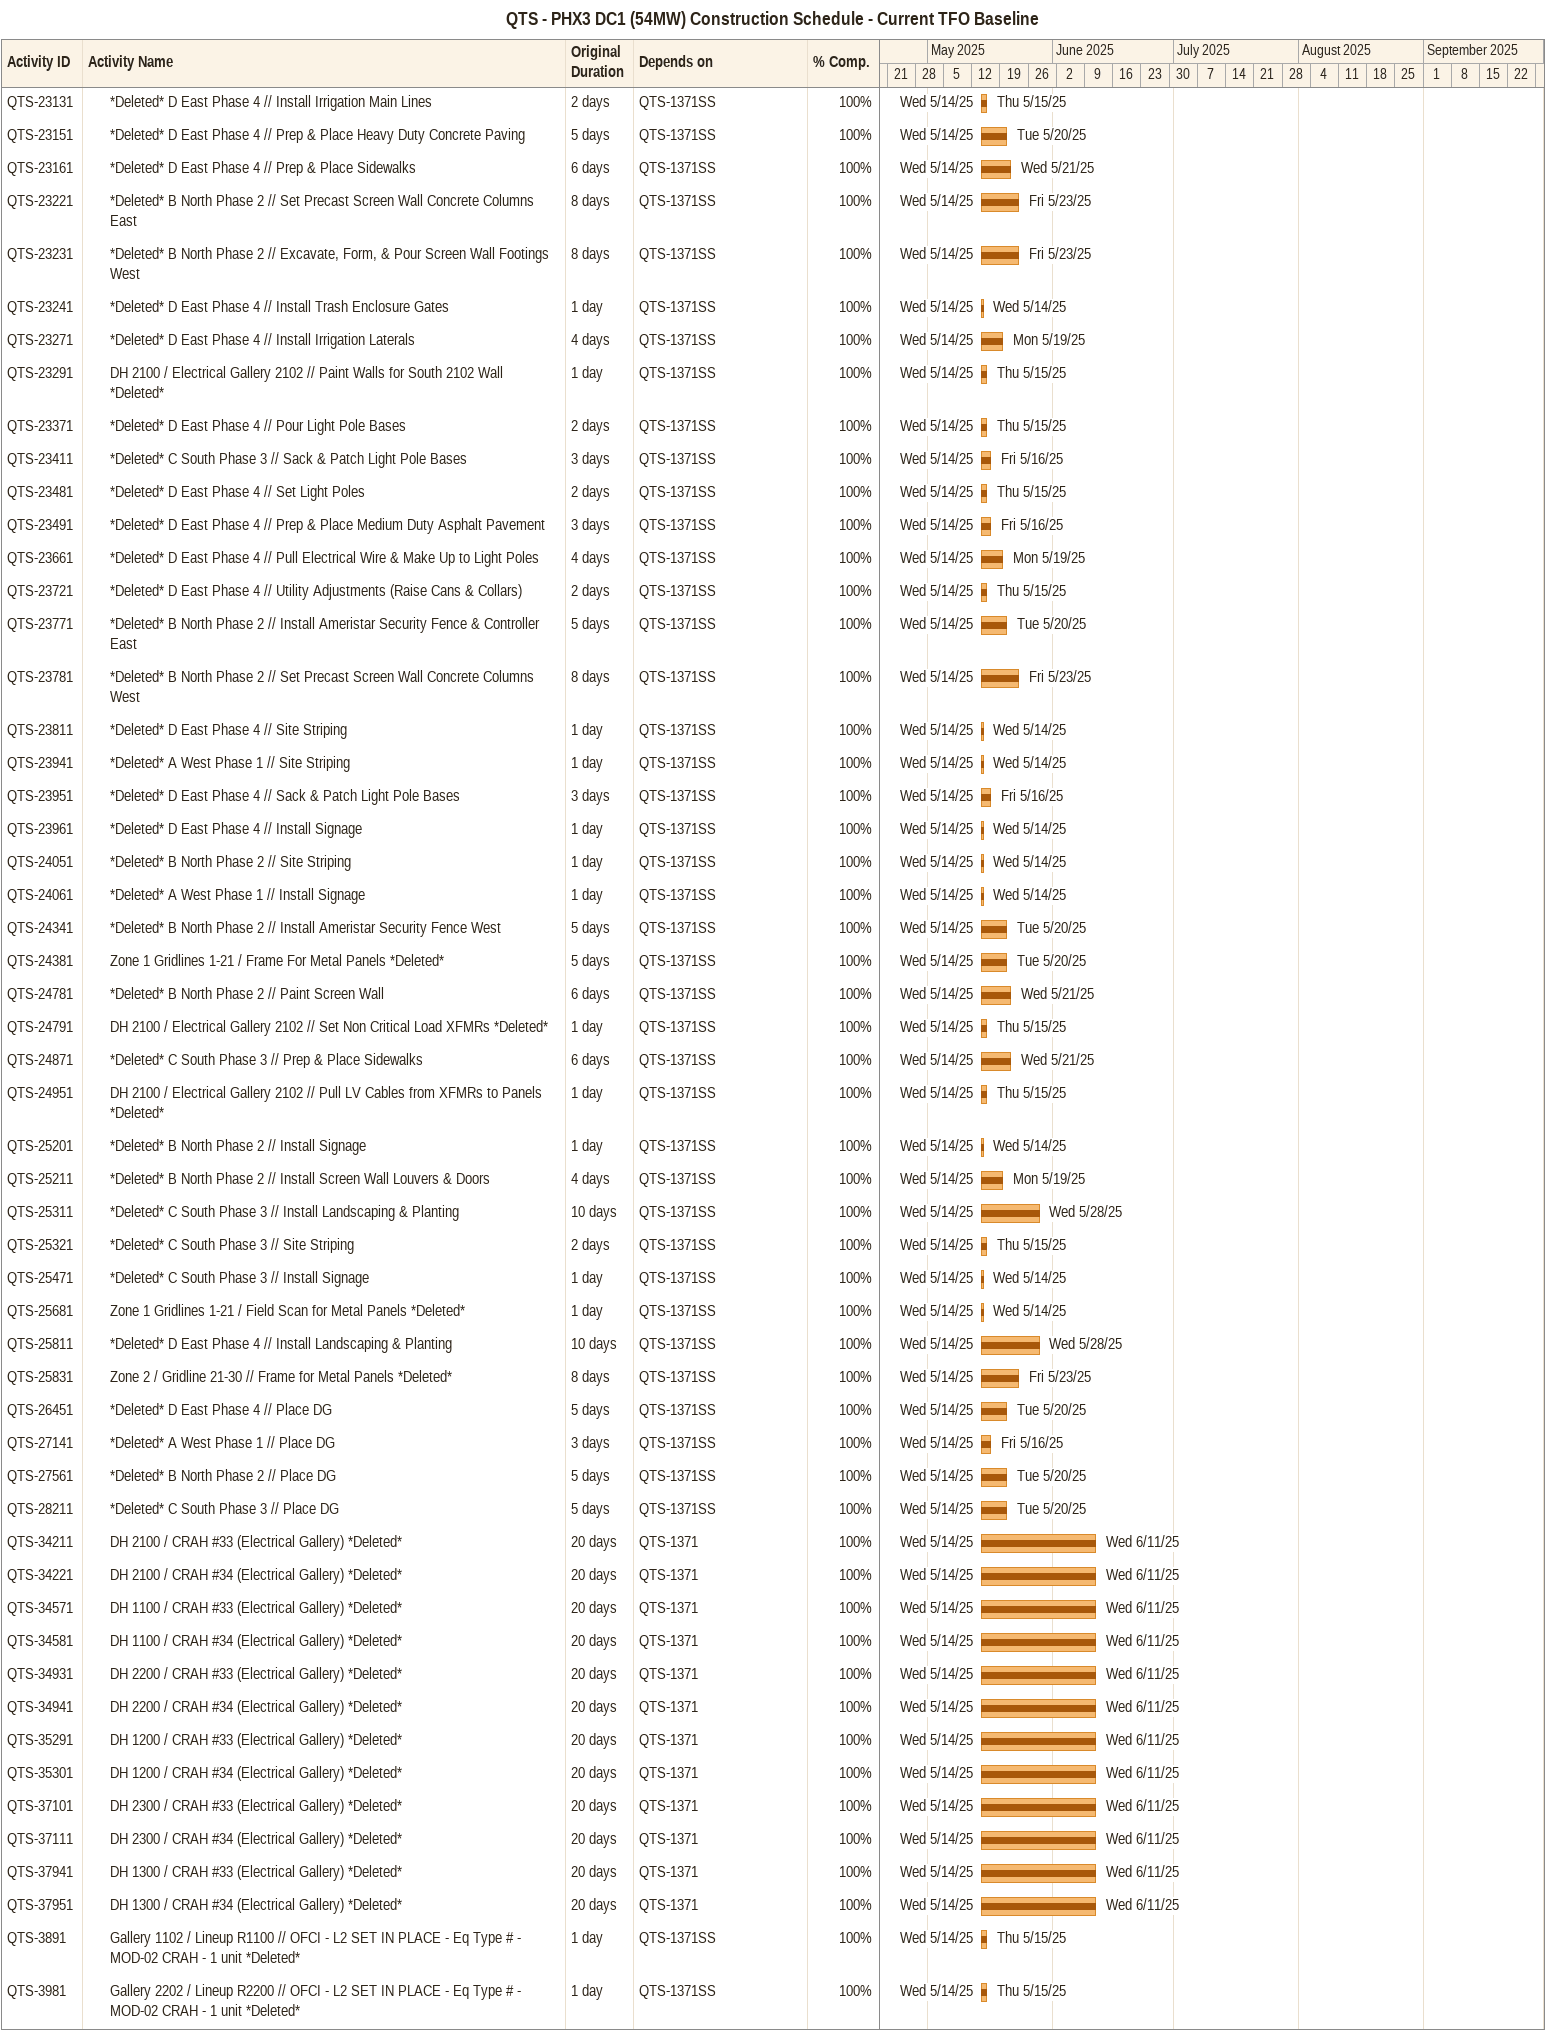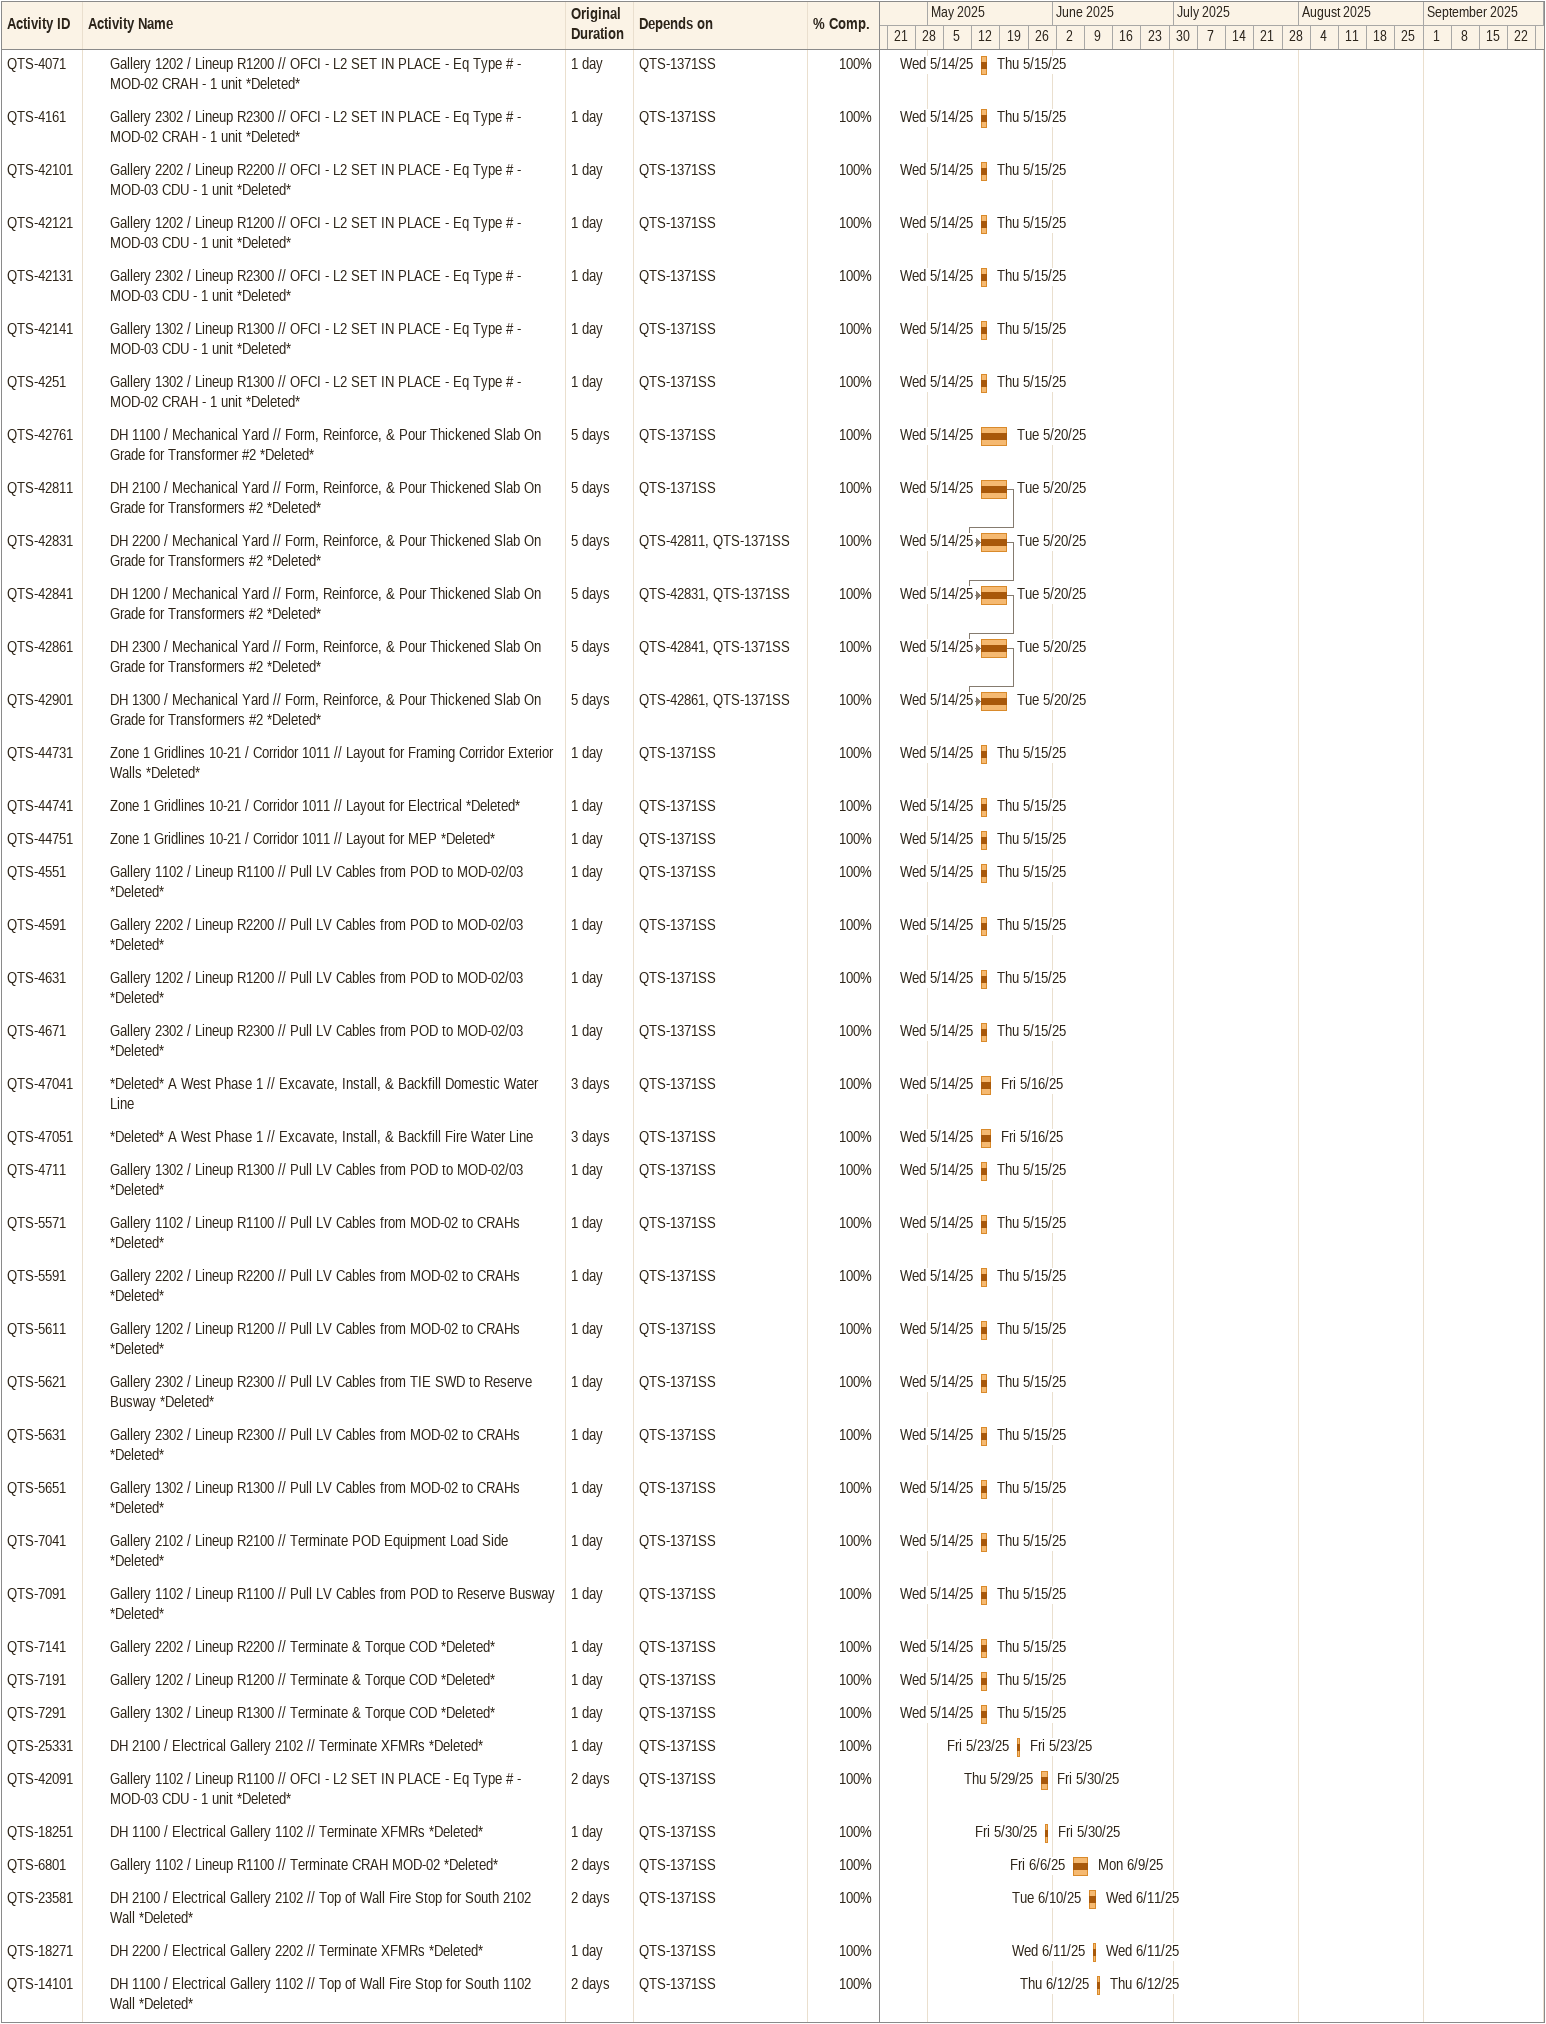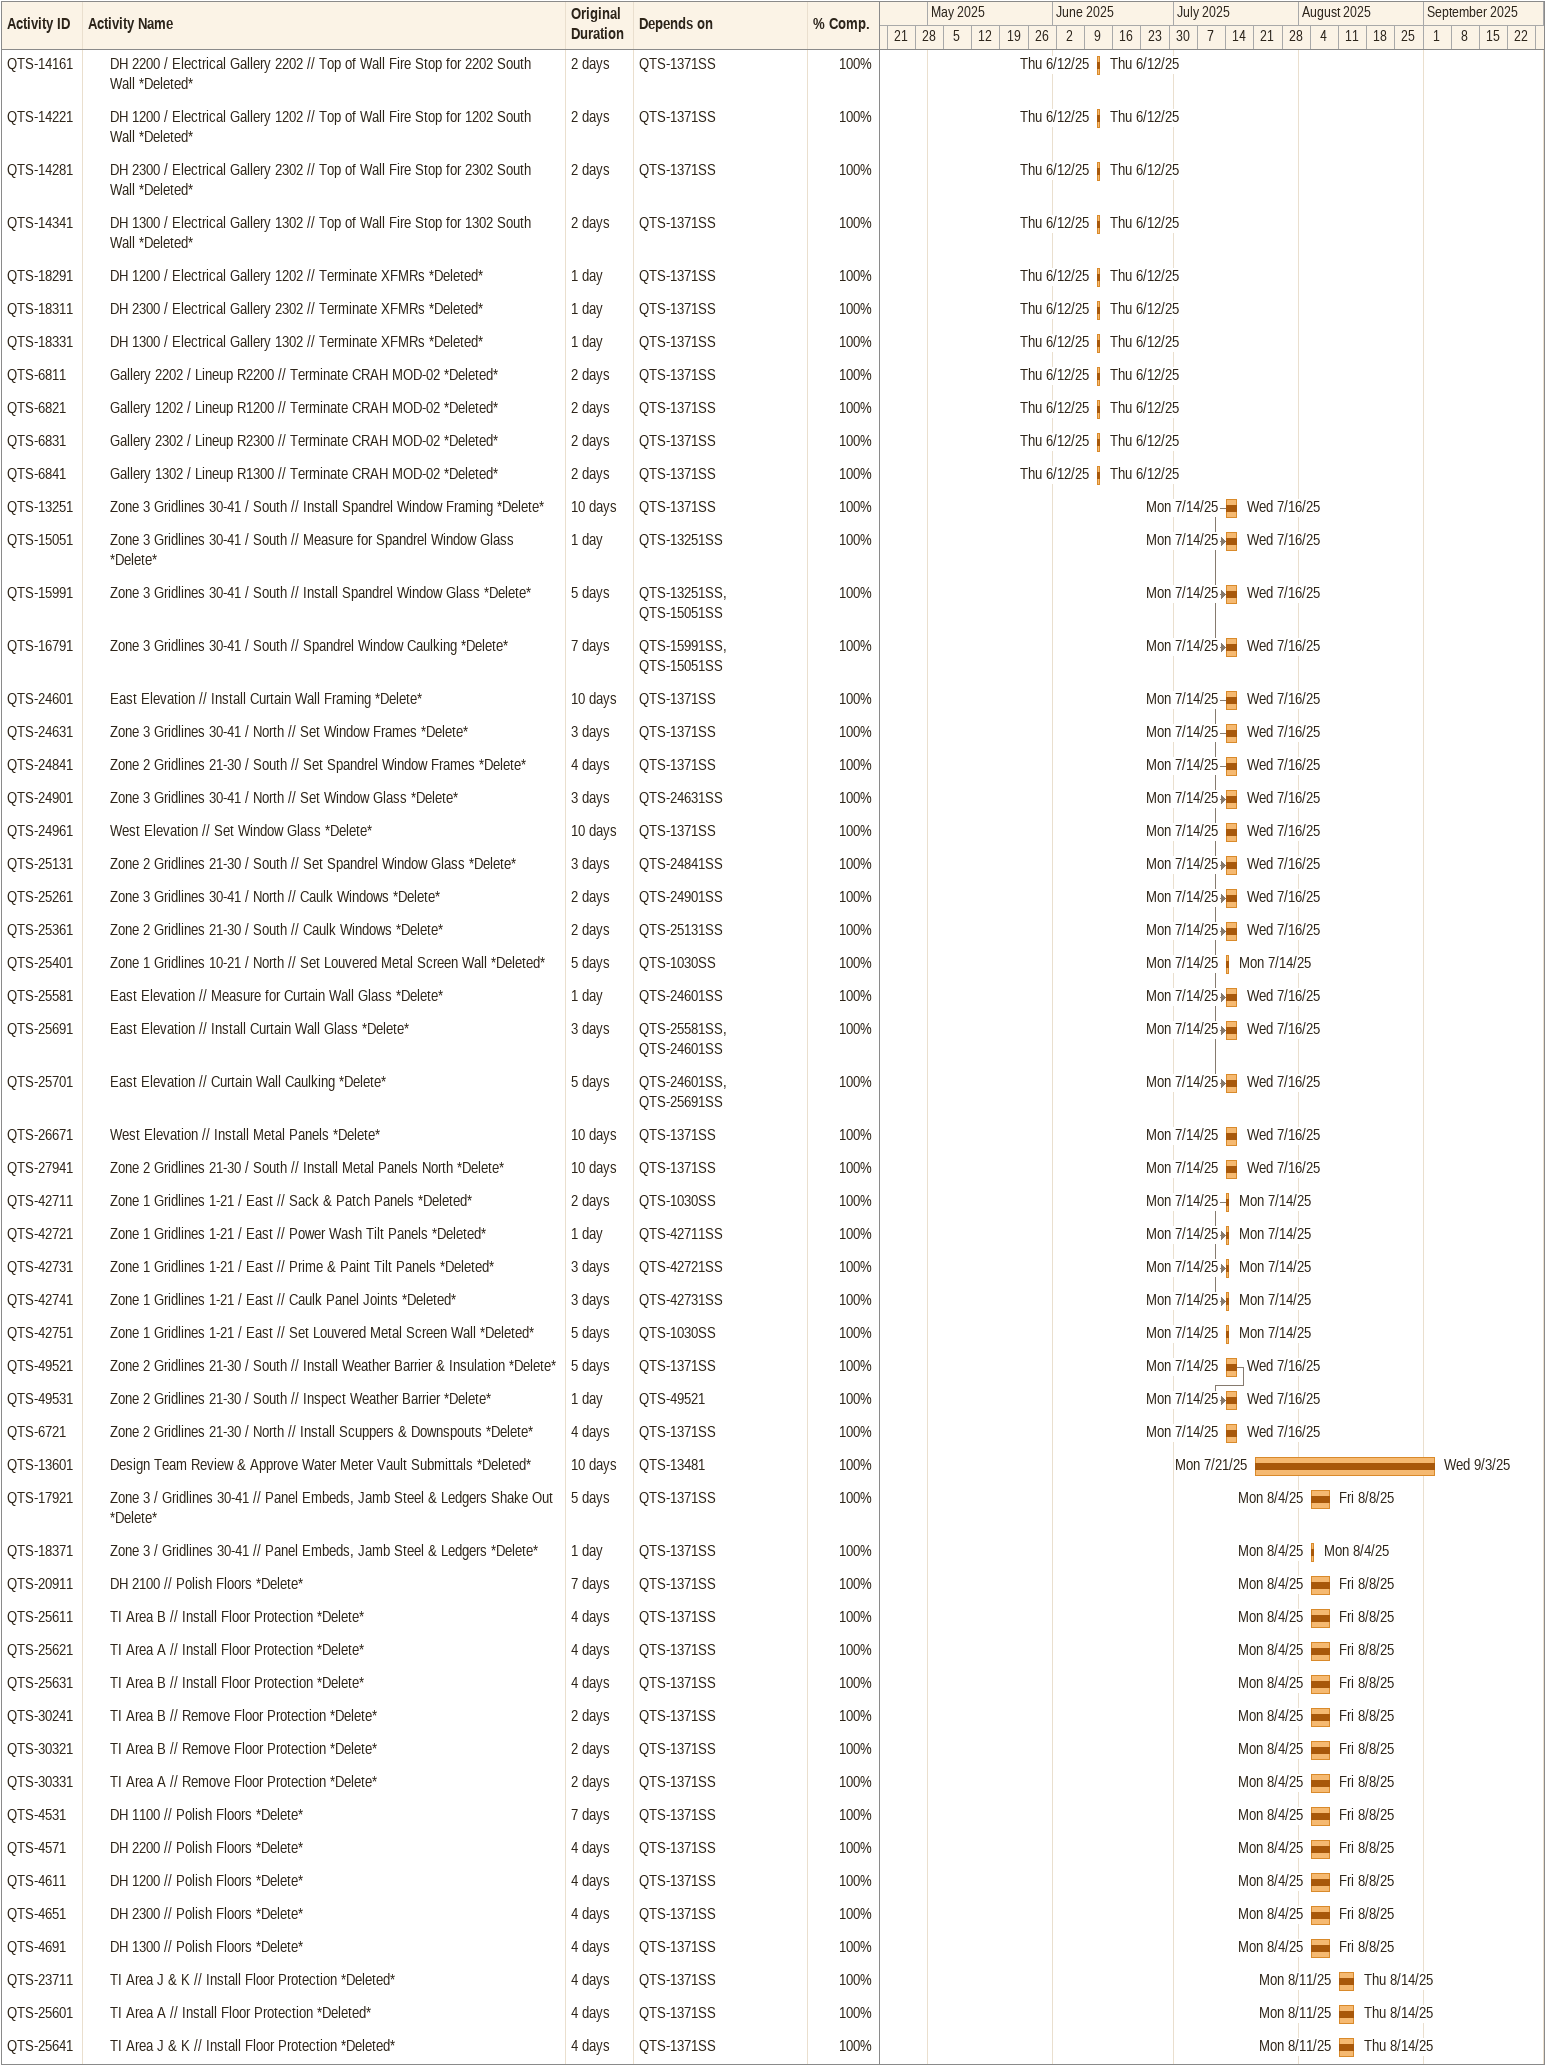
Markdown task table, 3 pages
QTS - PHX3 DC1 (54MW) Construction Schedule - Current TFO Baseline

| ID | Level | Task | Original duration | Start | Finish | Predecessors | % complete |
|---|---|---|---|---|---|---|---|
| QTS-23131 | 2 | *Deleted* D East Phase 4 // Install Irrigation Main Lines | 2d | 2025-05-14 | 2025-05-15 | QTS-1371SS | 100 |
| QTS-23151 | 2 | *Deleted* D East Phase 4 // Prep & Place Heavy Duty Concrete Paving | 5d | 2025-05-14 | 2025-05-20 | QTS-1371SS | 100 |
| QTS-23161 | 2 | *Deleted* D East Phase 4 // Prep & Place Sidewalks | 6d | 2025-05-14 | 2025-05-21 | QTS-1371SS | 100 |
| QTS-23221 | 2 | *Deleted* B North Phase 2 // Set Precast Screen Wall Concrete Columns East | 8d | 2025-05-14 | 2025-05-23 | QTS-1371SS | 100 |
| QTS-23231 | 2 | *Deleted* B North Phase 2 // Excavate, Form, & Pour Screen Wall Footings West | 8d | 2025-05-14 | 2025-05-23 | QTS-1371SS | 100 |
| QTS-23241 | 2 | *Deleted* D East Phase 4 // Install Trash Enclosure Gates | 1d | 2025-05-14 | 2025-05-14 | QTS-1371SS | 100 |
| QTS-23271 | 2 | *Deleted* D East Phase 4 // Install Irrigation Laterals | 4d | 2025-05-14 | 2025-05-19 | QTS-1371SS | 100 |
| QTS-23291 | 2 | DH 2100 / Electrical Gallery 2102 // Paint Walls for South 2102 Wall *Deleted* | 1d | 2025-05-14 | 2025-05-15 | QTS-1371SS | 100 |
| QTS-23371 | 2 | *Deleted* D East Phase 4 // Pour Light Pole Bases | 2d | 2025-05-14 | 2025-05-15 | QTS-1371SS | 100 |
| QTS-23411 | 2 | *Deleted* C South Phase 3 // Sack & Patch Light Pole Bases | 3d | 2025-05-14 | 2025-05-16 | QTS-1371SS | 100 |
| QTS-23481 | 2 | *Deleted* D East Phase 4 // Set Light Poles | 2d | 2025-05-14 | 2025-05-15 | QTS-1371SS | 100 |
| QTS-23491 | 2 | *Deleted* D East Phase 4 // Prep & Place Medium Duty Asphalt Pavement | 3d | 2025-05-14 | 2025-05-16 | QTS-1371SS | 100 |
| QTS-23661 | 2 | *Deleted* D East Phase 4 // Pull Electrical Wire & Make Up to Light Poles | 4d | 2025-05-14 | 2025-05-19 | QTS-1371SS | 100 |
| QTS-23721 | 2 | *Deleted* D East Phase 4 // Utility Adjustments (Raise Cans & Collars) | 2d | 2025-05-14 | 2025-05-15 | QTS-1371SS | 100 |
| QTS-23771 | 2 | *Deleted* B North Phase 2 // Install Ameristar Security Fence & Controller East | 5d | 2025-05-14 | 2025-05-20 | QTS-1371SS | 100 |
| QTS-23781 | 2 | *Deleted* B North Phase 2 // Set Precast Screen Wall Concrete Columns West | 8d | 2025-05-14 | 2025-05-23 | QTS-1371SS | 100 |
| QTS-23811 | 2 | *Deleted* D East Phase 4 // Site Striping | 1d | 2025-05-14 | 2025-05-14 | QTS-1371SS | 100 |
| QTS-23941 | 2 | *Deleted* A West Phase 1 // Site Striping | 1d | 2025-05-14 | 2025-05-14 | QTS-1371SS | 100 |
| QTS-23951 | 2 | *Deleted* D East Phase 4 // Sack & Patch Light Pole Bases | 3d | 2025-05-14 | 2025-05-16 | QTS-1371SS | 100 |
| QTS-23961 | 2 | *Deleted* D East Phase 4 // Install Signage | 1d | 2025-05-14 | 2025-05-14 | QTS-1371SS | 100 |
| QTS-24051 | 2 | *Deleted* B North Phase 2 // Site Striping | 1d | 2025-05-14 | 2025-05-14 | QTS-1371SS | 100 |
| QTS-24061 | 2 | *Deleted* A West Phase 1 // Install Signage | 1d | 2025-05-14 | 2025-05-14 | QTS-1371SS | 100 |
| QTS-24341 | 2 | *Deleted* B North Phase 2 // Install Ameristar Security Fence West | 5d | 2025-05-14 | 2025-05-20 | QTS-1371SS | 100 |
| QTS-24381 | 2 | Zone 1 Gridlines 1-21 / Frame For Metal Panels *Deleted* | 5d | 2025-05-14 | 2025-05-20 | QTS-1371SS | 100 |
| QTS-24781 | 2 | *Deleted* B North Phase 2 // Paint Screen Wall | 6d | 2025-05-14 | 2025-05-21 | QTS-1371SS | 100 |
| QTS-24791 | 2 | DH 2100 / Electrical Gallery 2102 // Set Non Critical Load XFMRs *Deleted* | 1d | 2025-05-14 | 2025-05-15 | QTS-1371SS | 100 |
| QTS-24871 | 2 | *Deleted* C South Phase 3 // Prep & Place Sidewalks | 6d | 2025-05-14 | 2025-05-21 | QTS-1371SS | 100 |
| QTS-24951 | 2 | DH 2100 / Electrical Gallery 2102 // Pull LV Cables from XFMRs to Panels *Deleted* | 1d | 2025-05-14 | 2025-05-15 | QTS-1371SS | 100 |
| QTS-25201 | 2 | *Deleted* B North Phase 2 // Install Signage | 1d | 2025-05-14 | 2025-05-14 | QTS-1371SS | 100 |
| QTS-25211 | 2 | *Deleted* B North Phase 2 // Install Screen Wall Louvers & Doors | 4d | 2025-05-14 | 2025-05-19 | QTS-1371SS | 100 |
| QTS-25311 | 2 | *Deleted* C South Phase 3 // Install Landscaping & Planting | 10d | 2025-05-14 | 2025-05-28 | QTS-1371SS | 100 |
| QTS-25321 | 2 | *Deleted* C South Phase 3 // Site Striping | 2d | 2025-05-14 | 2025-05-15 | QTS-1371SS | 100 |
| QTS-25471 | 2 | *Deleted* C South Phase 3 // Install Signage | 1d | 2025-05-14 | 2025-05-14 | QTS-1371SS | 100 |
| QTS-25681 | 2 | Zone 1 Gridlines 1-21 / Field Scan for Metal Panels *Deleted* | 1d | 2025-05-14 | 2025-05-14 | QTS-1371SS | 100 |
| QTS-25811 | 2 | *Deleted* D East Phase 4 // Install Landscaping & Planting | 10d | 2025-05-14 | 2025-05-28 | QTS-1371SS | 100 |
| QTS-25831 | 2 | Zone 2 / Gridline 21-30 // Frame for Metal Panels *Deleted* | 8d | 2025-05-14 | 2025-05-23 | QTS-1371SS | 100 |
| QTS-26451 | 2 | *Deleted* D East Phase 4 // Place DG | 5d | 2025-05-14 | 2025-05-20 | QTS-1371SS | 100 |
| QTS-27141 | 2 | *Deleted* A West Phase 1 // Place DG | 3d | 2025-05-14 | 2025-05-16 | QTS-1371SS | 100 |
| QTS-27561 | 2 | *Deleted* B North Phase 2 // Place DG | 5d | 2025-05-14 | 2025-05-20 | QTS-1371SS | 100 |
| QTS-28211 | 2 | *Deleted* C South Phase 3 // Place DG | 5d | 2025-05-14 | 2025-05-20 | QTS-1371SS | 100 |
| QTS-34211 | 2 | DH 2100 / CRAH #33 (Electrical Gallery) *Deleted* | 20d | 2025-05-14 | 2025-06-11 | QTS-1371 | 100 |
| QTS-34221 | 2 | DH 2100 / CRAH #34 (Electrical Gallery) *Deleted* | 20d | 2025-05-14 | 2025-06-11 | QTS-1371 | 100 |
| QTS-34571 | 2 | DH 1100 / CRAH #33 (Electrical Gallery) *Deleted* | 20d | 2025-05-14 | 2025-06-11 | QTS-1371 | 100 |
| QTS-34581 | 2 | DH 1100 / CRAH #34 (Electrical Gallery) *Deleted* | 20d | 2025-05-14 | 2025-06-11 | QTS-1371 | 100 |
| QTS-34931 | 2 | DH 2200 / CRAH #33 (Electrical Gallery) *Deleted* | 20d | 2025-05-14 | 2025-06-11 | QTS-1371 | 100 |
| QTS-34941 | 2 | DH 2200 / CRAH #34 (Electrical Gallery) *Deleted* | 20d | 2025-05-14 | 2025-06-11 | QTS-1371 | 100 |
| QTS-35291 | 2 | DH 1200 / CRAH #33 (Electrical Gallery) *Deleted* | 20d | 2025-05-14 | 2025-06-11 | QTS-1371 | 100 |
| QTS-35301 | 2 | DH 1200 / CRAH #34 (Electrical Gallery) *Deleted* | 20d | 2025-05-14 | 2025-06-11 | QTS-1371 | 100 |
| QTS-37101 | 2 | DH 2300 / CRAH #33 (Electrical Gallery) *Deleted* | 20d | 2025-05-14 | 2025-06-11 | QTS-1371 | 100 |
| QTS-37111 | 2 | DH 2300 / CRAH #34 (Electrical Gallery) *Deleted* | 20d | 2025-05-14 | 2025-06-11 | QTS-1371 | 100 |
| QTS-37941 | 2 | DH 1300 / CRAH #33 (Electrical Gallery) *Deleted* | 20d | 2025-05-14 | 2025-06-11 | QTS-1371 | 100 |
| QTS-37951 | 2 | DH 1300 / CRAH #34 (Electrical Gallery) *Deleted* | 20d | 2025-05-14 | 2025-06-11 | QTS-1371 | 100 |
| QTS-3891 | 2 | Gallery 1102 / Lineup R1100 // OFCI - L2 SET IN PLACE - Eq Type # - MOD-02 CRAH - 1 unit *Deleted* | 1d | 2025-05-14 | 2025-05-15 | QTS-1371SS | 100 |
| QTS-3981 | 2 | Gallery 2202 / Lineup R2200 // OFCI - L2 SET IN PLACE - Eq Type # - MOD-02 CRAH - 1 unit *Deleted* | 1d | 2025-05-14 | 2025-05-15 | QTS-1371SS | 100 |
| QTS-4071 | 2 | Gallery 1202 / Lineup R1200 // OFCI - L2 SET IN PLACE - Eq Type # - MOD-02 CRAH - 1 unit *Deleted* | 1d | 2025-05-14 | 2025-05-15 | QTS-1371SS | 100 |
| QTS-4161 | 2 | Gallery 2302 / Lineup R2300 // OFCI - L2 SET IN PLACE - Eq Type # - MOD-02 CRAH - 1 unit *Deleted* | 1d | 2025-05-14 | 2025-05-15 | QTS-1371SS | 100 |
| QTS-42101 | 2 | Gallery 2202 / Lineup R2200 // OFCI - L2 SET IN PLACE - Eq Type # - MOD-03 CDU - 1 unit *Deleted* | 1d | 2025-05-14 | 2025-05-15 | QTS-1371SS | 100 |
| QTS-42121 | 2 | Gallery 1202 / Lineup R1200 // OFCI - L2 SET IN PLACE - Eq Type # - MOD-03 CDU - 1 unit *Deleted* | 1d | 2025-05-14 | 2025-05-15 | QTS-1371SS | 100 |
| QTS-42131 | 2 | Gallery 2302 / Lineup R2300 // OFCI - L2 SET IN PLACE - Eq Type # - MOD-03 CDU - 1 unit *Deleted* | 1d | 2025-05-14 | 2025-05-15 | QTS-1371SS | 100 |
| QTS-42141 | 2 | Gallery 1302 / Lineup R1300 // OFCI - L2 SET IN PLACE - Eq Type # - MOD-03 CDU - 1 unit *Deleted* | 1d | 2025-05-14 | 2025-05-15 | QTS-1371SS | 100 |
| QTS-4251 | 2 | Gallery 1302 / Lineup R1300 // OFCI - L2 SET IN PLACE - Eq Type # - MOD-02 CRAH - 1 unit *Deleted* | 1d | 2025-05-14 | 2025-05-15 | QTS-1371SS | 100 |
| QTS-42761 | 2 | DH 1100 / Mechanical Yard // Form, Reinforce, & Pour Thickened Slab On Grade for Transformer #2 *Deleted* | 5d | 2025-05-14 | 2025-05-20 | QTS-1371SS | 100 |
| QTS-42811 | 2 | DH 2100 / Mechanical Yard // Form, Reinforce, & Pour Thickened Slab On Grade for Transformers #2 *Deleted* | 5d | 2025-05-14 | 2025-05-20 | QTS-1371SS | 100 |
| QTS-42831 | 2 | DH 2200 / Mechanical Yard // Form, Reinforce, & Pour Thickened Slab On Grade for Transformers #2 *Deleted* | 5d | 2025-05-14 | 2025-05-20 | QTS-42811, QTS-1371SS | 100 |
| QTS-42841 | 2 | DH 1200 / Mechanical Yard // Form, Reinforce, & Pour Thickened Slab On Grade for Transformers #2 *Deleted* | 5d | 2025-05-14 | 2025-05-20 | QTS-42831, QTS-1371SS | 100 |
| QTS-42861 | 2 | DH 2300 / Mechanical Yard // Form, Reinforce, & Pour Thickened Slab On Grade for Transformers #2 *Deleted* | 5d | 2025-05-14 | 2025-05-20 | QTS-42841, QTS-1371SS | 100 |
| QTS-42901 | 2 | DH 1300 / Mechanical Yard // Form, Reinforce, & Pour Thickened Slab On Grade for Transformers #2 *Deleted* | 5d | 2025-05-14 | 2025-05-20 | QTS-42861, QTS-1371SS | 100 |
| QTS-44731 | 2 | Zone 1 Gridlines 10-21 / Corridor 1011 // Layout for Framing Corridor Exterior Walls *Deleted* | 1d | 2025-05-14 | 2025-05-15 | QTS-1371SS | 100 |
| QTS-44741 | 2 | Zone 1 Gridlines 10-21 / Corridor 1011 // Layout for Electrical *Deleted* | 1d | 2025-05-14 | 2025-05-15 | QTS-1371SS | 100 |
| QTS-44751 | 2 | Zone 1 Gridlines 10-21 / Corridor 1011 // Layout for MEP *Deleted* | 1d | 2025-05-14 | 2025-05-15 | QTS-1371SS | 100 |
| QTS-4551 | 2 | Gallery 1102 / Lineup R1100 // Pull LV Cables from POD to MOD-02/03 *Deleted* | 1d | 2025-05-14 | 2025-05-15 | QTS-1371SS | 100 |
| QTS-4591 | 2 | Gallery 2202 / Lineup R2200 // Pull LV Cables from POD to MOD-02/03 *Deleted* | 1d | 2025-05-14 | 2025-05-15 | QTS-1371SS | 100 |
| QTS-4631 | 2 | Gallery 1202 / Lineup R1200 // Pull LV Cables from POD to MOD-02/03 *Deleted* | 1d | 2025-05-14 | 2025-05-15 | QTS-1371SS | 100 |
| QTS-4671 | 2 | Gallery 2302 / Lineup R2300 // Pull LV Cables from POD to MOD-02/03 *Deleted* | 1d | 2025-05-14 | 2025-05-15 | QTS-1371SS | 100 |
| QTS-47041 | 2 | *Deleted* A West Phase 1 // Excavate, Install, & Backfill Domestic Water Line | 3d | 2025-05-14 | 2025-05-16 | QTS-1371SS | 100 |
| QTS-47051 | 2 | *Deleted* A West Phase 1 // Excavate, Install, & Backfill Fire Water Line | 3d | 2025-05-14 | 2025-05-16 | QTS-1371SS | 100 |
| QTS-4711 | 2 | Gallery 1302 / Lineup R1300 // Pull LV Cables from POD to MOD-02/03 *Deleted* | 1d | 2025-05-14 | 2025-05-15 | QTS-1371SS | 100 |
| QTS-5571 | 2 | Gallery 1102 / Lineup R1100 // Pull LV Cables from MOD-02 to CRAHs *Deleted* | 1d | 2025-05-14 | 2025-05-15 | QTS-1371SS | 100 |
| QTS-5591 | 2 | Gallery 2202 / Lineup R2200 // Pull LV Cables from MOD-02 to CRAHs *Deleted* | 1d | 2025-05-14 | 2025-05-15 | QTS-1371SS | 100 |
| QTS-5611 | 2 | Gallery 1202 / Lineup R1200 // Pull LV Cables from MOD-02 to CRAHs *Deleted* | 1d | 2025-05-14 | 2025-05-15 | QTS-1371SS | 100 |
| QTS-5621 | 2 | Gallery 2302 / Lineup R2300 // Pull LV Cables from TIE SWD to Reserve Busway *Deleted* | 1d | 2025-05-14 | 2025-05-15 | QTS-1371SS | 100 |
| QTS-5631 | 2 | Gallery 2302 / Lineup R2300 // Pull LV Cables from MOD-02 to CRAHs *Deleted* | 1d | 2025-05-14 | 2025-05-15 | QTS-1371SS | 100 |
| QTS-5651 | 2 | Gallery 1302 / Lineup R1300 // Pull LV Cables from MOD-02 to CRAHs *Deleted* | 1d | 2025-05-14 | 2025-05-15 | QTS-1371SS | 100 |
| QTS-7041 | 2 | Gallery 2102 / Lineup R2100 // Terminate POD Equipment Load Side *Deleted* | 1d | 2025-05-14 | 2025-05-15 | QTS-1371SS | 100 |
| QTS-7091 | 2 | Gallery 1102 / Lineup R1100 // Pull LV Cables from POD to Reserve Busway *Deleted* | 1d | 2025-05-14 | 2025-05-15 | QTS-1371SS | 100 |
| QTS-7141 | 2 | Gallery 2202 / Lineup R2200 // Terminate & Torque COD *Deleted* | 1d | 2025-05-14 | 2025-05-15 | QTS-1371SS | 100 |
| QTS-7191 | 2 | Gallery 1202 / Lineup R1200 // Terminate & Torque COD *Deleted* | 1d | 2025-05-14 | 2025-05-15 | QTS-1371SS | 100 |
| QTS-7291 | 2 | Gallery 1302 / Lineup R1300 // Terminate & Torque COD *Deleted* | 1d | 2025-05-14 | 2025-05-15 | QTS-1371SS | 100 |
| QTS-25331 | 2 | DH 2100 / Electrical Gallery 2102 // Terminate XFMRs *Deleted* | 1d | 2025-05-23 | 2025-05-23 | QTS-1371SS | 100 |
| QTS-42091 | 2 | Gallery 1102 / Lineup R1100 // OFCI - L2 SET IN PLACE - Eq Type # - MOD-03 CDU - 1 unit *Deleted* | 2d | 2025-05-29 | 2025-05-30 | QTS-1371SS | 100 |
| QTS-18251 | 2 | DH 1100 / Electrical Gallery 1102 // Terminate XFMRs *Deleted* | 1d | 2025-05-30 | 2025-05-30 | QTS-1371SS | 100 |
| QTS-6801 | 2 | Gallery 1102 / Lineup R1100 // Terminate CRAH MOD-02 *Deleted* | 2d | 2025-06-06 | 2025-06-09 | QTS-1371SS | 100 |
| QTS-23581 | 2 | DH 2100 / Electrical Gallery 2102 // Top of Wall Fire Stop for South 2102 Wall *Deleted* | 2d | 2025-06-10 | 2025-06-11 | QTS-1371SS | 100 |
| QTS-18271 | 2 | DH 2200 / Electrical Gallery 2202 // Terminate XFMRs *Deleted* | 1d | 2025-06-11 | 2025-06-11 | QTS-1371SS | 100 |
| QTS-14101 | 2 | DH 1100 / Electrical Gallery 1102 // Top of Wall Fire Stop for South 1102 Wall *Deleted* | 2d | 2025-06-12 | 2025-06-12 | QTS-1371SS | 100 |
| QTS-14161 | 2 | DH 2200 / Electrical Gallery 2202 // Top of Wall Fire Stop for 2202 South Wall *Deleted* | 2d | 2025-06-12 | 2025-06-12 | QTS-1371SS | 100 |
| QTS-14221 | 2 | DH 1200 / Electrical Gallery 1202 // Top of Wall Fire Stop for 1202 South Wall *Deleted* | 2d | 2025-06-12 | 2025-06-12 | QTS-1371SS | 100 |
| QTS-14281 | 2 | DH 2300 / Electrical Gallery 2302 // Top of Wall Fire Stop for 2302 South Wall *Deleted* | 2d | 2025-06-12 | 2025-06-12 | QTS-1371SS | 100 |
| QTS-14341 | 2 | DH 1300 / Electrical Gallery 1302 // Top of Wall Fire Stop for 1302 South Wall *Deleted* | 2d | 2025-06-12 | 2025-06-12 | QTS-1371SS | 100 |
| QTS-18291 | 2 | DH 1200 / Electrical Gallery 1202 // Terminate XFMRs *Deleted* | 1d | 2025-06-12 | 2025-06-12 | QTS-1371SS | 100 |
| QTS-18311 | 2 | DH 2300 / Electrical Gallery 2302 // Terminate XFMRs *Deleted* | 1d | 2025-06-12 | 2025-06-12 | QTS-1371SS | 100 |
| QTS-18331 | 2 | DH 1300 / Electrical Gallery 1302 // Terminate XFMRs *Deleted* | 1d | 2025-06-12 | 2025-06-12 | QTS-1371SS | 100 |
| QTS-6811 | 2 | Gallery 2202 / Lineup R2200 // Terminate CRAH MOD-02 *Deleted* | 2d | 2025-06-12 | 2025-06-12 | QTS-1371SS | 100 |
| QTS-6821 | 2 | Gallery 1202 / Lineup R1200 // Terminate CRAH MOD-02 *Deleted* | 2d | 2025-06-12 | 2025-06-12 | QTS-1371SS | 100 |
| QTS-6831 | 2 | Gallery 2302 / Lineup R2300 // Terminate CRAH MOD-02 *Deleted* | 2d | 2025-06-12 | 2025-06-12 | QTS-1371SS | 100 |
| QTS-6841 | 2 | Gallery 1302 / Lineup R1300 // Terminate CRAH MOD-02 *Deleted* | 2d | 2025-06-12 | 2025-06-12 | QTS-1371SS | 100 |
| QTS-13251 | 2 | Zone 3 Gridlines 30-41 / South // Install Spandrel Window Framing *Delete* | 10d | 2025-07-14 | 2025-07-16 | QTS-1371SS | 100 |
| QTS-15051 | 2 | Zone 3 Gridlines 30-41 / South // Measure for Spandrel Window Glass *Delete* | 1d | 2025-07-14 | 2025-07-16 | QTS-13251SS | 100 |
| QTS-15991 | 2 | Zone 3 Gridlines 30-41 / South // Install Spandrel Window Glass *Delete* | 5d | 2025-07-14 | 2025-07-16 | QTS-13251SS, QTS-15051SS | 100 |
| QTS-16791 | 2 | Zone 3 Gridlines 30-41 / South // Spandrel Window Caulking *Delete* | 7d | 2025-07-14 | 2025-07-16 | QTS-15991SS, QTS-15051SS | 100 |
| QTS-24601 | 2 | East Elevation // Install Curtain Wall Framing *Delete* | 10d | 2025-07-14 | 2025-07-16 | QTS-1371SS | 100 |
| QTS-24631 | 2 | Zone 3 Gridlines 30-41 / North // Set Window Frames *Delete* | 3d | 2025-07-14 | 2025-07-16 | QTS-1371SS | 100 |
| QTS-24841 | 2 | Zone 2 Gridlines 21-30 / South // Set Spandrel Window Frames *Delete* | 4d | 2025-07-14 | 2025-07-16 | QTS-1371SS | 100 |
| QTS-24901 | 2 | Zone 3 Gridlines 30-41 / North // Set Window Glass *Delete* | 3d | 2025-07-14 | 2025-07-16 | QTS-24631SS | 100 |
| QTS-24961 | 2 | West Elevation // Set Window Glass *Delete* | 10d | 2025-07-14 | 2025-07-16 | QTS-1371SS | 100 |
| QTS-25131 | 2 | Zone 2 Gridlines 21-30 / South // Set Spandrel Window Glass *Delete* | 3d | 2025-07-14 | 2025-07-16 | QTS-24841SS | 100 |
| QTS-25261 | 2 | Zone 3 Gridlines 30-41 / North // Caulk Windows *Delete* | 2d | 2025-07-14 | 2025-07-16 | QTS-24901SS | 100 |
| QTS-25361 | 2 | Zone 2 Gridlines 21-30 / South // Caulk Windows *Delete* | 2d | 2025-07-14 | 2025-07-16 | QTS-25131SS | 100 |
| QTS-25401 | 2 | Zone 1 Gridlines 10-21 / North // Set Louvered Metal Screen Wall *Deleted* | 5d | 2025-07-14 | 2025-07-14 | QTS-1030SS | 100 |
| QTS-25581 | 2 | East Elevation // Measure for Curtain Wall Glass *Delete* | 1d | 2025-07-14 | 2025-07-16 | QTS-24601SS | 100 |
| QTS-25691 | 2 | East Elevation // Install Curtain Wall Glass *Delete* | 3d | 2025-07-14 | 2025-07-16 | QTS-25581SS, QTS-24601SS | 100 |
| QTS-25701 | 2 | East Elevation // Curtain Wall Caulking *Delete* | 5d | 2025-07-14 | 2025-07-16 | QTS-24601SS, QTS-25691SS | 100 |
| QTS-26671 | 2 | West Elevation // Install Metal Panels *Delete* | 10d | 2025-07-14 | 2025-07-16 | QTS-1371SS | 100 |
| QTS-27941 | 2 | Zone 2 Gridlines 21-30 / South // Install Metal Panels North *Delete* | 10d | 2025-07-14 | 2025-07-16 | QTS-1371SS | 100 |
| QTS-42711 | 2 | Zone 1 Gridlines 1-21 / East // Sack & Patch Panels *Deleted* | 2d | 2025-07-14 | 2025-07-14 | QTS-1030SS | 100 |
| QTS-42721 | 2 | Zone 1 Gridlines 1-21 / East // Power Wash Tilt Panels *Deleted* | 1d | 2025-07-14 | 2025-07-14 | QTS-42711SS | 100 |
| QTS-42731 | 2 | Zone 1 Gridlines 1-21 / East // Prime & Paint Tilt Panels *Deleted* | 3d | 2025-07-14 | 2025-07-14 | QTS-42721SS | 100 |
| QTS-42741 | 2 | Zone 1 Gridlines 1-21 / East // Caulk Panel Joints *Deleted* | 3d | 2025-07-14 | 2025-07-14 | QTS-42731SS | 100 |
| QTS-42751 | 2 | Zone 1 Gridlines 1-21 / East // Set Louvered Metal Screen Wall *Deleted* | 5d | 2025-07-14 | 2025-07-14 | QTS-1030SS | 100 |
| QTS-49521 | 2 | Zone 2 Gridlines 21-30 / South // Install Weather Barrier & Insulation *Delete* | 5d | 2025-07-14 | 2025-07-16 | QTS-1371SS | 100 |
| QTS-49531 | 2 | Zone 2 Gridlines 21-30 / South // Inspect Weather Barrier *Delete* | 1d | 2025-07-14 | 2025-07-16 | QTS-49521 | 100 |
| QTS-6721 | 2 | Zone 2 Gridlines 21-30 / North // Install Scuppers & Downspouts *Delete* | 4d | 2025-07-14 | 2025-07-16 | QTS-1371SS | 100 |
| QTS-13601 | 2 | Design Team Review & Approve Water Meter Vault Submittals *Deleted* | 10d | 2025-07-21 | 2025-09-03 | QTS-13481 | 100 |
| QTS-17921 | 2 | Zone 3 / Gridlines 30-41 // Panel Embeds, Jamb Steel & Ledgers Shake Out *Delete* | 5d | 2025-08-04 | 2025-08-08 | QTS-1371SS | 100 |
| QTS-18371 | 2 | Zone 3 / Gridlines 30-41 // Panel Embeds, Jamb Steel & Ledgers *Delete* | 1d | 2025-08-04 | 2025-08-04 | QTS-1371SS | 100 |
| QTS-20911 | 2 | DH 2100 // Polish Floors *Delete* | 7d | 2025-08-04 | 2025-08-08 | QTS-1371SS | 100 |
| QTS-25611 | 2 | TI Area B // Install Floor Protection *Delete* | 4d | 2025-08-04 | 2025-08-08 | QTS-1371SS | 100 |
| QTS-25621 | 2 | TI Area A // Install Floor Protection *Delete* | 4d | 2025-08-04 | 2025-08-08 | QTS-1371SS | 100 |
| QTS-25631 | 2 | TI Area B // Install Floor Protection *Delete* | 4d | 2025-08-04 | 2025-08-08 | QTS-1371SS | 100 |
| QTS-30241 | 2 | TI Area B // Remove Floor Protection *Delete* | 2d | 2025-08-04 | 2025-08-08 | QTS-1371SS | 100 |
| QTS-30321 | 2 | TI Area B // Remove Floor Protection *Delete* | 2d | 2025-08-04 | 2025-08-08 | QTS-1371SS | 100 |
| QTS-30331 | 2 | TI Area A // Remove Floor Protection *Delete* | 2d | 2025-08-04 | 2025-08-08 | QTS-1371SS | 100 |
| QTS-4531 | 2 | DH 1100 // Polish Floors *Delete* | 7d | 2025-08-04 | 2025-08-08 | QTS-1371SS | 100 |
| QTS-4571 | 2 | DH 2200 // Polish Floors *Delete* | 4d | 2025-08-04 | 2025-08-08 | QTS-1371SS | 100 |
| QTS-4611 | 2 | DH 1200 // Polish Floors *Delete* | 4d | 2025-08-04 | 2025-08-08 | QTS-1371SS | 100 |
| QTS-4651 | 2 | DH 2300 // Polish Floors *Delete* | 4d | 2025-08-04 | 2025-08-08 | QTS-1371SS | 100 |
| QTS-4691 | 2 | DH 1300 // Polish Floors *Delete* | 4d | 2025-08-04 | 2025-08-08 | QTS-1371SS | 100 |
| QTS-23711 | 2 | TI Area J & K // Install Floor Protection *Deleted* | 4d | 2025-08-11 | 2025-08-14 | QTS-1371SS | 100 |
| QTS-25601 | 2 | TI Area A // Install Floor Protection *Deleted* | 4d | 2025-08-11 | 2025-08-14 | QTS-1371SS | 100 |
| QTS-25641 | 2 | TI Area J & K // Install Floor Protection *Deleted* | 4d | 2025-08-11 | 2025-08-14 | QTS-1371SS | 100 |
